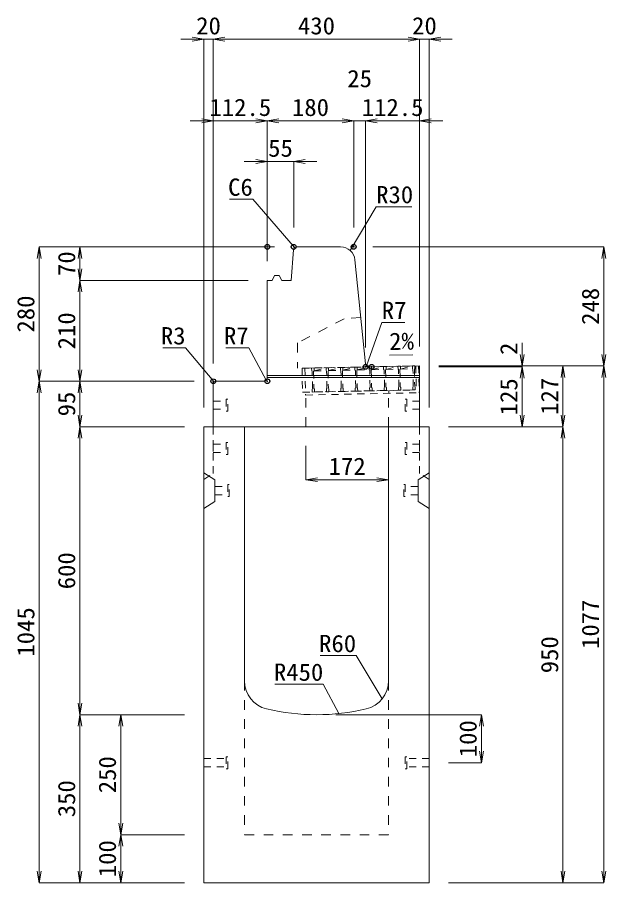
# Model space of a CAD drawing. Units: millimetres at full size; some dimension numbers follow another scale. Extents: x -18734 to 51600, y -18820 to 17820.
# Drawn here: x 6276 to 7503, y -14670 to -12867 of the extents above; entities that cross this region are included whole.
import ezdxf
from ezdxf.enums import TextEntityAlignment as Align

# ---------------------------------------------------------------- set-up
doc = ezdxf.new("R2010")
doc.units = ezdxf.units.MM
doc.header["$LTSCALE"] = 20
doc.header["$PDMODE"] = 32
doc.header["$PDSIZE"] = 10
doc.linetypes.add('USER1', pattern=[2, 1, -1])
doc.linetypes.add('USER2', pattern=[1.35, 0.75, -0.6])
for name, color, linetype, lineweight in [('インサート', 3, 'USER2', 9), ('グレーチング', 7, 'USER2', 5), ('受枠', 3, 'USER2', 9), ('寸法線', 7, 'Continuous', 13), ('引出線', 4, 'Continuous', 13), ('本体', 2, 'Continuous', 13), ('目地', 132, 'Continuous', 5)]:
    doc.layers.add(name, color=color, linetype=linetype, lineweight=lineweight)
doc.layers.add('作業エリア', color=11, linetype='Continuous')
doc.styles.add('ＭＳ 明朝', font='')
doc.styles.get('ＭＳ 明朝').set_extended_font_data('MS Mincho')

# ---------------------------------------------------------------- blocks, each defined once
blk = doc.blocks.new('open_arrow')
at = {"color": 0, "linetype": 'Continuous', "lineweight": -2}
blk.add_lwpolyline([(7.5, 1.25), (0, 0), (7.5, -1.25)], dxfattribs=at)

msp = doc.modelspace()

# ---------------------------------------------------------------- linework, layer by layer
at = {"layer": 'インサート'}
for p, q in [((6685, -13666.5), (6712, -13666.5)), ((6685, -13666.5), (6685, -13683.5)), ((6715, -13662.5), (6712, -13662.5)), ((6712, -13662.5), (6712, -13687.5)), ((6715, -13687.5), (6715, -13662.5)), ((7085, -13662.5), (7088, -13662.5)), ((7085, -13687.5), (7085, -13662.5)), ((7088, -13662.5), (7088, -13687.5)), ((7115, -13666.5), (7088, -13666.5)), ((7115, -13666.5), (7115, -13683.5)), ((6685, -13683.5), (6712, -13683.5)), ((7115, -13683.5), (7088, -13683.5)), ((6712, -13687.5), (6715, -13687.5)), ((7088, -13687.5), (7085, -13687.5)), ((6685, -13756.5), (6712, -13756.5)), ((6685, -13756.5), (6685, -13773.5)), ((6715, -13752.5), (6712, -13752.5)), ((6712, -13752.5), (6712, -13777.5)), ((6715, -13777.5), (6715, -13752.5)), ((7085, -13752.5), (7088, -13752.5)), ((7085, -13777.5), (7085, -13752.5)), ((7088, -13752.5), (7088, -13777.5)), ((7115, -13756.5), (7088, -13756.5)), ((7115, -13756.5), (7115, -13773.5)), ((6685, -13773.5), (6712, -13773.5)), ((7115, -13773.5), (7088, -13773.5)), ((6712, -13777.5), (6715, -13777.5)), ((7088, -13777.5), (7085, -13777.5)), ((6688.2, -13844.5), (6715.2, -13844.5)), ((6688.2, -13844.5), (6688.2, -13861.5)), ((6718.2, -13840.5), (6715.2, -13840.5)), ((6715.2, -13840.5), (6715.2, -13865.5)), ((6718.2, -13865.5), (6718.2, -13840.5)), ((7081.8, -13840.5), (7084.8, -13840.5)), ((7081.8, -13865.5), (7081.8, -13840.5)), ((7084.8, -13840.5), (7084.8, -13865.5)), ((7111.8, -13844.5), (7084.8, -13844.5)), ((7111.8, -13844.5), (7111.8, -13861.5)), ((6688.2, -13861.5), (6715.2, -13861.5)), ((6715.2, -13865.5), (6718.2, -13865.5)), ((7084.8, -13865.5), (7081.8, -13865.5)), ((7111.8, -13861.5), (7084.8, -13861.5)), ((6715, -14407.5), (6712, -14407.5)), ((6712, -14407.5), (6712, -14432.5)), ((6715, -14432.5), (6715, -14407.5)), ((7088, -14407.5), (7085, -14407.5)), ((7085, -14407.5), (7085, -14432.5)), ((7088, -14432.5), (7088, -14407.5)), ((6665, -14411.5), (6712, -14411.5)), ((6665, -14411.5), (6665, -14428.5)), ((7135, -14411.5), (7088, -14411.5)), ((7135, -14428.5), (7135, -14411.5)), ((6665, -14428.5), (6712, -14428.5)), ((6712, -14432.5), (6715, -14432.5)), ((7085, -14432.5), (7088, -14432.5)), ((7135, -14428.5), (7088, -14428.5))]:
    msp.add_line(p, q, dxfattribs=at)
at = {"layer": 'グレーチング'}
for p, q in [((6889.92, -13597.5), (7104.88, -13593.2)), ((6895.04, -13603.4), (6919.92, -13596.9)), ((6925.04, -13602.8), (6949.91, -13596.3)), ((6955.03, -13602.2), (6979.91, -13595.7)), ((6985.03, -13601.6), (7009.9, -13595.1)), ((7015.02, -13601), (7039.89, -13594.5)), ((7045.01, -13600.4), (7069.89, -13593.9)), ((7075.01, -13599.8), (7099.88, -13593.3)), ((6895.04, -13603.4), (6920.04, -13602.9)), ((6925.04, -13602.8), (6950.03, -13602.3)), ((6955.03, -13602.2), (6980.03, -13601.7)), ((6985.03, -13601.6), (7010.02, -13601.1)), ((7015.02, -13601), (7040.01, -13600.5)), ((7045.01, -13600.4), (7070.01, -13599.9)), ((7075.01, -13599.8), (7100, -13599.3)), ((6890.92, -13647.49), (7105.88, -13643.19))]:
    msp.add_line(p, q, dxfattribs=at)
for points in [[(6919.92, -13596.9), (6924.92, -13596.8), (6925.04, -13602.8), (6924.06, -13603.82), (6924.78, -13639.81), (6925.8, -13640.79), (6925.92, -13646.79), (6920.92, -13646.89), (6920.8, -13640.89), (6921.78, -13639.87), (6921.06, -13603.88), (6920.04, -13602.9)], [(6949.91, -13596.3), (6954.91, -13596.2), (6955.03, -13602.2), (6954.05, -13603.22), (6954.77, -13639.21), (6955.79, -13640.19), (6955.91, -13646.19), (6950.91, -13646.29), (6950.79, -13640.29), (6951.77, -13639.27), (6951.05, -13603.28), (6950.03, -13602.3)], [(6979.91, -13595.7), (6984.91, -13595.6), (6985.03, -13601.6), (6984.05, -13602.62), (6984.77, -13638.61), (6985.79, -13639.59), (6985.91, -13645.59), (6980.91, -13645.69), (6980.79, -13639.69), (6981.77, -13638.67), (6981.05, -13602.68), (6980.03, -13601.7)], [(7009.9, -13595.1), (7014.9, -13595), (7015.02, -13601), (7014.04, -13602.02), (7014.76, -13638.01), (7015.78, -13638.99), (7015.9, -13644.99), (7010.9, -13645.09), (7010.78, -13639.09), (7011.76, -13638.07), (7011.04, -13602.08), (7010.02, -13601.1)], [(7039.89, -13594.5), (7044.89, -13594.4), (7045.01, -13600.4), (7044.03, -13601.42), (7044.75, -13637.41), (7045.77, -13638.39), (7045.89, -13644.39), (7040.89, -13644.49), (7040.77, -13638.49), (7041.75, -13637.47), (7041.03, -13601.48), (7040.01, -13600.5)], [(7069.89, -13593.9), (7074.89, -13593.8), (7075.01, -13599.8), (7074.03, -13600.82), (7074.75, -13636.81), (7075.77, -13637.79), (7075.89, -13643.79), (7070.89, -13643.89), (7070.77, -13637.89), (7071.75, -13636.87), (7071.03, -13600.88), (7070.01, -13599.9)], [(7099.88, -13593.3), (7104.88, -13593.2), (7105, -13599.2), (7104.02, -13600.22), (7104.74, -13636.21), (7105.76, -13637.19), (7105.88, -13643.19), (7100.88, -13643.29), (7100.76, -13637.29), (7101.74, -13636.27), (7101.02, -13600.28), (7100, -13599.3)], [(6889.92, -13597.5), (6894.92, -13597.4), (6895.04, -13603.4), (6894.06, -13604.42), (6894.78, -13640.41), (6895.8, -13641.39), (6895.92, -13647.39), (6890.92, -13647.49), (6890.8, -13641.49), (6891.78, -13640.47), (6891.06, -13604.48), (6890.04, -13603.5)]]:
    msp.add_lwpolyline(points, close=True, dxfattribs=at)
at = {"layer": '作業エリア'}
for p in [(6797.5, -13345), (6852.5, -13345), (6977.5, -13345), (7002.5, -13595), (7015, -13595), (6685, -13625), (6797.5, -13625)]:
    msp.add_point(p, dxfattribs=at)
at = {"layer": '受枠'}
for p, q in [((6869.93, -13597.9), (7112.88, -13593.04)), ((7106.88, -13593.16), (7107.88, -13643.15)), ((7112.88, -13593.04), (7114, -13649.03)), ((6869.93, -13597.9), (6870.93, -13647.89)), ((6875.93, -13597.78), (6877.05, -13653.77)), ((6870.93, -13647.89), (7107.88, -13643.15)), ((6877.05, -13653.77), (7114, -13649.03)), ((7050.89, -13644.29), (7051.01, -13650.29))]:
    msp.add_line(p, q, dxfattribs=at)
at = {"layer": '寸法線'}
for p, q in [((6733, -12912.31), (6617, -12912.31)), ((6665, -13680), (6665, -12912.31)), ((6685, -12912.31), (7115, -12912.31)), ((6685, -13588), (6685, -12912.31)), ((6685, -13588), (6685, -12912.31)), ((7067, -12912.31), (7183, -12912.31)), ((7115, -13553), (7115, -12912.31)), ((7115, -13553), (7115, -12912.31)), ((7135, -13680), (7135, -12912.31)), ((6637, -13082.31), (6797.5, -13082.31)), ((6685, -13588), (6685, -13082.31)), ((6797.5, -13082.31), (6977.5, -13082.31)), ((6797.5, -13375), (6797.5, -13082.31)), ((6797.5, -13375), (6797.5, -13082.31)), ((6929.5, -13082.31), (7050.5, -13082.31)), ((6977.5, -13305), (6977.5, -13082.31)), ((6977.5, -13305), (6977.5, -13082.31)), ((7002.5, -13555), (7002.5, -13082.31)), ((7002.5, -13082.31), (7163, -13082.31)), ((7002.5, -13555), (7002.5, -13082.31)), ((7115, -13553), (7115, -13082.31)), ((6749.5, -13167.31), (6900.5, -13167.31)), ((6797.5, -13375), (6797.5, -13167.31)), ((6852.5, -13305), (6852.5, -13167.31)), ((6322.06, -13625), (6322.06, -13345)), ((6812.5, -13345), (6322.06, -13345)), ((6407.06, -13415), (6407.06, -13345)), ((6812.5, -13345), (6407.06, -13345)), ((7017.5, -13345), (7498.78, -13345)), ((7498.78, -13593), (7498.78, -13345)), ((6407.06, -13625), (6407.06, -13415)), ((6757.5, -13415), (6407.06, -13415)), ((6757.5, -13415), (6407.06, -13415)), ((7328.78, -13643), (7328.78, -13545)), ((7155, -13593), (7498.78, -13593)), ((7155, -13593), (7413.78, -13593)), ((7155, -13593), (7328.78, -13593)), ((7155, -13593), (7498.78, -13593)), ((7155, -13595), (7328.78, -13595)), ((7155, -13595), (7328.78, -13595)), ((7328.78, -13720), (7328.78, -13595)), ((7413.78, -13720), (7413.78, -13593)), ((7498.78, -13593), (7498.78, -14670)), ((6322.06, -14670), (6322.06, -13625)), ((6645, -13625), (6322.06, -13625)), ((6645, -13625), (6322.06, -13625)), ((6407.06, -13720), (6407.06, -13625)), ((6645, -13625), (6407.06, -13625)), ((6645, -13625), (6407.06, -13625)), ((6407.06, -13720), (6407.06, -14320)), ((6625, -13720), (6407.06, -13720)), ((6625, -13720), (6407.06, -13720)), ((7175, -13720), (7413.78, -13720)), ((7175, -13720), (7413.78, -13720)), ((7175, -13720), (7328.78, -13720)), ((7413.78, -13720), (7413.78, -14670)), ((6878, -13760), (6878, -13830.23)), ((6878, -13830.23), (7050, -13830.23)), ((6625, -14320), (6407.06, -14320)), ((6407.06, -14670), (6407.06, -14320)), ((6625, -14320), (6407.06, -14320)), ((6492.06, -14320), (6492.06, -14570)), ((6625, -14320), (6492.06, -14320)), ((6940, -14320), (7243.78, -14320)), ((7243.78, -14320), (7243.78, -14420)), ((7175, -14420), (7243.78, -14420)), ((6625, -14570), (6492.06, -14570)), ((6492.06, -14570), (6492.06, -14670)), ((6625, -14570), (6492.06, -14570)), ((6625, -14670), (6322.06, -14670)), ((6625, -14670), (6407.06, -14670)), ((6625, -14670), (6492.06, -14670)), ((7175, -14670), (7413.78, -14670)), ((7175, -14670), (7498.78, -14670))]:
    msp.add_line(p, q, dxfattribs=at)
at = {"layer": '引出線'}
for points in [[(6855.29, -13347.99), (6767.27, -13245.82), (6718.92, -13245.82)], [(6970.48, -13352.76), (7024.33, -13261.36), (7099, -13261.36)], [(7004.14, -13593.19), (7036.08, -13502.42), (7084.01, -13502.42)], [(6685.88, -13625.88), (6627.15, -13555.51), (6579.43, -13555.51)], [(6795.45, -13622.95), (6758.75, -13555.51), (6710.82, -13555.51)], [(7052.12, -13570.88), (7100.83, -13569.9), (7052.08, -13570.88)], [(7037.07, -14286.68), (6982.66, -14196.79), (6907.98, -14196.79)], [(6946.44, -14317.6), (6914.22, -14256.45), (6813.21, -14256.45)]]:
    msp.add_lwpolyline(points, dxfattribs=at)
at = {"layer": '本体'}
for p, q in [((6847.5, -13415), (6852.07, -13350.98)), ((6852.07, -13350.98), (6858.5, -13345)), ((6858.5, -13345), (6950.35, -13345)), ((6980.2, -13372.01), (7001.87, -13588.7)), ((6797.5, -13415), (6797.5, -13618)), ((6797.5, -13415), (6807.5, -13415)), ((6807.5, -13415), (6812.5, -13405)), ((6812.5, -13405), (6822.5, -13405)), ((6822.5, -13405), (6827.5, -13415)), ((6827.5, -13415), (6847.5, -13415)), ((7015, -13595), (7008.83, -13595)), ((7115, -13593), (7015, -13595)), ((7115, -13593), (7115, -13720)), ((6685, -13628), (6685, -13720)), ((6790.5, -13625), (6688, -13625)), ((6665, -13720), (6665, -14670)), ((6665, -13720), (6750, -13720)), ((6685, -13720), (7115, -13720)), ((6750, -13720), (6750, -14249.47)), ((7050, -13720), (7135, -13720)), ((7050, -13720), (7050, -14249.47)), ((7135, -13720), (7135, -14670)), ((6665, -14670), (7135, -14670))]:
    msp.add_line(p, q, dxfattribs=at)
at = {"layer": '本体', "linetype": 'USER1'}
for p, q in [((6957.5, -13495), (6860.5, -13545)), ((6992.2, -13492), (6957.5, -13495)), ((6860.5, -13545), (6860.5, -13598.09)), ((7015, -13595), (6860.5, -13598.09)), ((6878, -13720), (6878, -13647.75)), ((7050, -13720), (7050, -13644.31))]:
    msp.add_line(p, q, dxfattribs=at)
at = {"layer": '本体', "linetype": 'USER2', "lineweight": 9}
for p, q in [((6685, -13817), (6685, -13720)), ((7115, -13817), (7115, -13720)), ((6665, -13829.5), (6685, -13817)), ((7135, -13829.5), (7115, -13817))]:
    msp.add_line(p, q, dxfattribs=at)
at = {"layer": '本体', "lineweight": 9}
for p, q in [((6665, -13816), (6688.2, -13830.5)), ((6688.2, -13830.5), (6688.2, -13875.5)), ((7134.58, -13816.26), (7111.8, -13830.5)), ((7111.8, -13830.5), (7111.8, -13875.5)), ((6688.2, -13875.5), (6665, -13890)), ((7111.8, -13875.5), (7135, -13890))]:
    msp.add_line(p, q, dxfattribs=at)
at = {"layer": '本体', "linetype": 'USER1', "lineweight": 15}
for p, q in [((6750, -14249.47), (6750, -14570)), ((7050, -14249.47), (7050, -14570)), ((6750, -14570), (7050, -14570))]:
    msp.add_line(p, q, dxfattribs=at)
at = {"layer": '本体'}
for centre, radius, start, end in [((6950.35, -13375), 30, 5.71059, 90), ((7008.83, -13588), 7, 185.71059, 270), ((6688, -13628), 3, 90, 180), ((6790.5, -13618), 7, 270, 0), ((6810, -14249.47), 60, 180, 256.65764), ((6990, -14249.47), 60, 283.34236, 0), ((6900, -13870), 450, 256.65764, 283.34236)]:
    msp.add_arc(centre, radius, start, end, dxfattribs=at)
at = {"layer": '目地'}
for p, q in [((7115, -13613), (6797.5, -13613)), ((7115, -13617), (6797.5, -13617))]:
    msp.add_line(p, q, dxfattribs=at)

# ---------------------------------------------------------------- block references
at = {"layer": '寸法線', "xscale": 3.2, "yscale": 3.2}
for p, rotation in [((6665, -12912.31), 180), ((7115, -12912.31), 180), ((7115, -12912.31), 180), ((6685, -13082.31), 180), ((6797.5, -13082.31), 180), ((6977.5, -13082.31), 180), ((6977.5, -13082.31), 180), ((6797.5, -13167.31), 180), ((6322.06, -13345), 270), ((6407.06, -13345), 270), ((7498.78, -13345), 270), ((6407.06, -13415), 90), ((6407.06, -13415), 270), ((7328.78, -13593), 90), ((7498.78, -13593), 90), ((7328.78, -13595), 270), ((7328.78, -13595), 270), ((7413.78, -13593), 270), ((7498.78, -13593), 270), ((6322.06, -13625), 90), ((6407.06, -13625), 90), ((6322.06, -13625), 270), ((6407.06, -13625), 270), ((6407.06, -13720), 90), ((7328.78, -13720), 90), ((7413.78, -13720), 90), ((6407.06, -13720), 270), ((7413.78, -13720), 270), ((7050, -13830.23), 180), ((6407.06, -14320), 90), ((6407.06, -14320), 270), ((6492.06, -14320), 270), ((7243.78, -14320), 270), ((7243.78, -14420), 90), ((6492.06, -14570), 90), ((6492.06, -14570), 270), ((6322.06, -14670), 90), ((6407.06, -14670), 90), ((6492.06, -14670), 90), ((7413.78, -14670), 90), ((7498.78, -14670), 90)]:
    msp.add_blockref('open_arrow', p, dxfattribs=dict(at, rotation=rotation))
for p in [(6685, -12912.31), (6685, -12912.31), (7135, -12912.31), (6797.5, -13082.31), (7002.5, -13082.31), (7002.5, -13082.31), (7115, -13082.31), (6852.5, -13167.31), (6878, -13830.23)]:
    msp.add_blockref('open_arrow', p, dxfattribs=at)
at = {"layer": '引出線', "xscale": 0.0533, "yscale": 0.0533}
for p, rotation in [((6855.29, -13347.99), 130.7), ((6970.48, -13352.76), 59.5), ((7052.12, -13570.88), 1.1), ((7004.14, -13593.19), 70.6), ((6685.88, -13625.88), 129.8), ((6795.45, -13622.95), 118.6), ((7037.07, -14286.68), 121.2), ((6946.44, -14317.6), 117.8)]:
    msp.add_blockref('open_arrow', p, dxfattribs=dict(at, rotation=rotation))

# ---------------------------------------------------------------- texts
at = {"layer": '寸法線', "style": 'ＭＳ 明朝', "width": 1.05}
for s, p in [('20', (6675, -12884.31)), ('430', (6900, -12884.31)), ('20', (7125, -12884.31)), ('25', (6990, -12994.31)), ('112.5', (6741.25, -13054.31)), ('180', (6887.5, -13054.31)), ('112.5', (7058.75, -13054.31)), ('55', (6825, -13139.31)), ('172', (6964, -13802.23))]:
    msp.add_text(s, height=36.03, dxfattribs=at).set_placement(p, align=Align.MIDDLE_CENTER)
for s, p in [('70', (6379.06, -13380)), ('248', (7470.78, -13469)), ('280', (6294.06, -13485)), ('210', (6379.06, -13520)), ('2', (7300.78, -13557.41)), ('125', (7300.78, -13657.5)), ('127', (7385.78, -13656.5)), ('95', (6379.06, -13672.5)), ('600', (6379.06, -14020)), ('1077', (7470.78, -14131.5)), ('1045', (6294.06, -14147.5)), ('950', (7385.78, -14195)), ('100', (7215.78, -14370)), ('250', (6464.06, -14445)), ('350', (6379.06, -14495)), ('100', (6464.06, -14620))]:
    msp.add_text(s, height=36.03, rotation=90, dxfattribs=at).set_placement(p, align=Align.MIDDLE_CENTER)
at = {"layer": '引出線', "style": 'ＭＳ 明朝', "width": 1.05}
for s, p in [('C6', (6767.27, -13202.62)), ('R3', (6627.15, -13512.31)), ('R7', (6758.75, -13512.31)), ('R60', (6982.66, -14153.59)), ('R450', (6914.22, -14213.25))]:
    msp.add_text(s, height=36.03, dxfattribs=at).set_placement(p, align=Align.TOP_RIGHT)
for s, p in [('R30', (7024.33, -13218.16)), ('R7', (7036.08, -13459.22))]:
    msp.add_text(s, height=36.03, dxfattribs=at).set_placement(p, align=Align.TOP_LEFT)
msp.add_text('2%', height=36.03, rotation=1.146, dxfattribs=at).set_placement((7051.15, -13523.98), align=Align.TOP_LEFT)

doc.saveas('drawing.dxf')
